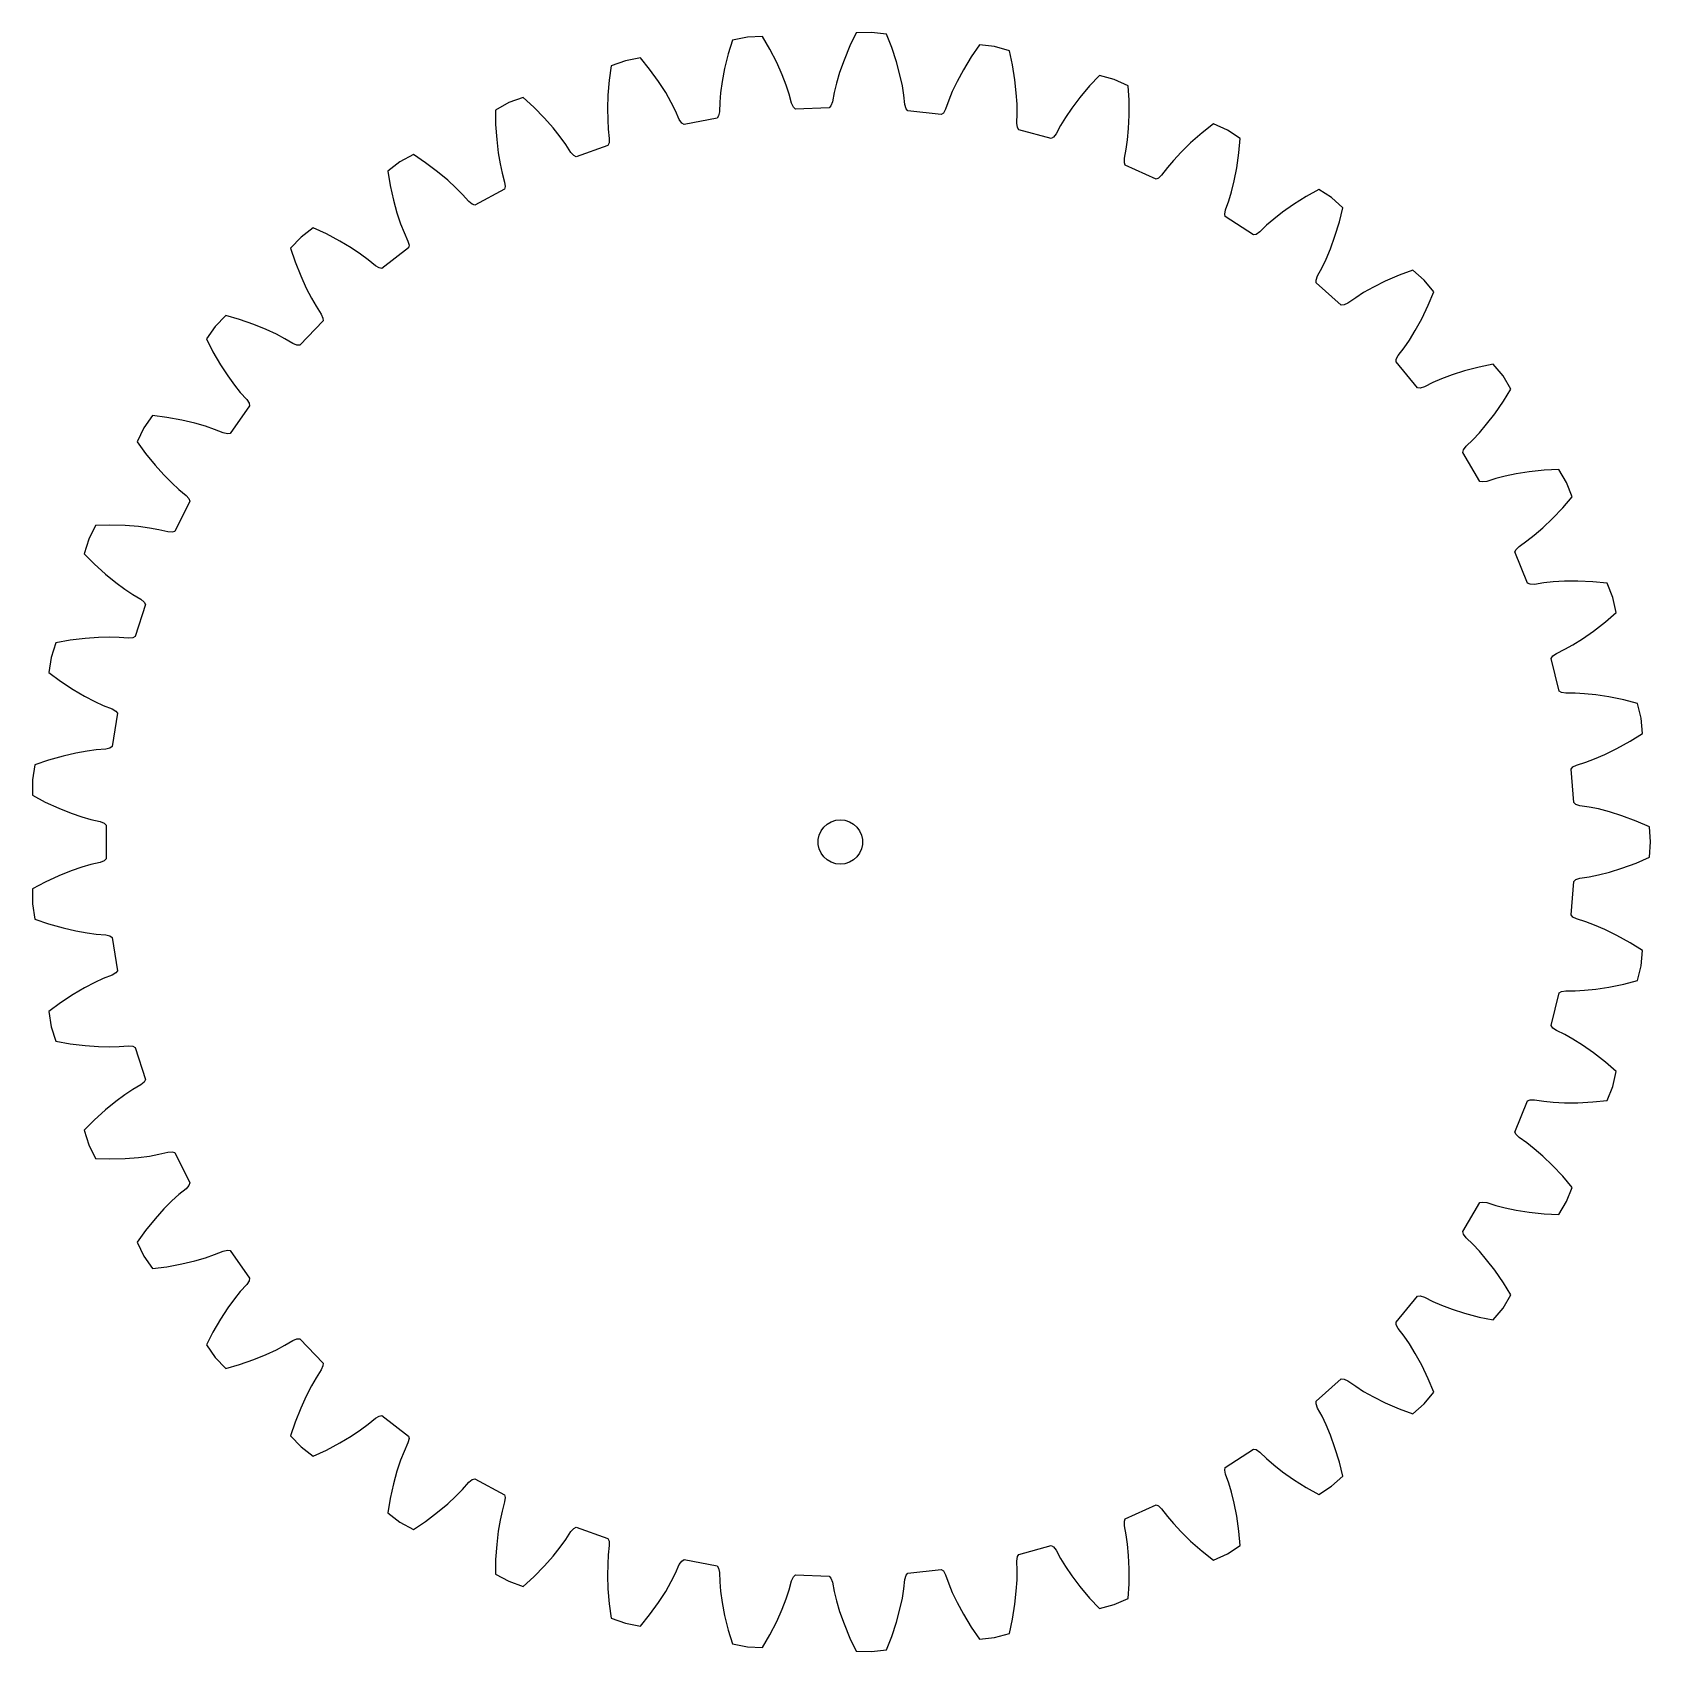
# Model space of a CAD drawing. Extents: x 0 to 109, y 0 to 109.
import ezdxf

# ---------------------------------------------------------------- set-up
doc = ezdxf.new("R2010")
doc.units = 0

msp = doc.modelspace()

# ---------------------------------------------------------------- linework, layer by layer
for p, q in [((56.69, 109.42), (55.65, 109.38)), ((57.71, 109.3), (56.69, 109.42)), ((47.3, 108.9), (47.02, 107.97)), ((48.31, 109.1), (47.3, 108.9)), ((49.34, 109.14), (48.31, 109.1)), ((49.83, 108.29), (49.34, 109.14)), ((55.23, 108.5), (54.84, 107.55)), ((55.65, 109.38), (55.23, 108.5)), ((58.06, 108.39), (57.71, 109.3)), ((58.38, 107.42), (58.06, 108.39)), ((63.99, 108.58), (63.44, 107.77)), ((65.01, 108.46), (63.99, 108.58)), ((66.01, 108.18), (65.01, 108.46)), ((40.08, 107.5), (39.11, 107.15)), ((41.09, 107.7), (40.08, 107.5)), ((41.7, 106.94), (41.09, 107.7)), ((47.02, 107.97), (46.77, 106.97)), ((50.29, 107.38), (49.83, 108.29)), ((50.65, 106.56), (50.29, 107.38)), ((54.84, 107.55), (54.54, 106.71)), ((58.62, 106.55), (58.38, 107.42)), ((63.44, 107.77), (62.91, 106.89)), ((66.22, 107.23), (66.01, 108.18)), ((38.98, 106.19), (38.89, 105.17)), ((39.11, 107.15), (38.98, 106.19)), ((42.3, 106.1), (41.7, 106.94)), ((46.77, 106.97), (46.6, 106.09)), ((50.93, 105.85), (50.65, 106.56)), ((54.54, 106.71), (54.32, 105.98)), ((58.78, 105.81), (58.62, 106.55)), ((62.91, 106.89), (62.48, 106.11)), ((66.38, 106.22), (66.22, 107.23)), ((66.48, 105.33), (66.38, 106.22)), ((72.1, 106.51), (71.43, 105.8)), ((73.09, 106.24), (72.1, 106.51)), ((74.04, 105.81), (73.09, 106.24)), ((38.89, 105.17), (38.85, 104.27)), ((42.79, 105.35), (42.3, 106.1)), ((43.17, 104.69), (42.79, 105.35)), ((46.5, 105.34), (46.44, 104.7)), ((46.6, 106.09), (46.5, 105.34)), ((51.13, 105.24), (50.93, 105.85)), ((51.3, 104.63), (51.13, 105.24)), ((54.17, 105.36), (54.05, 104.73)), ((54.32, 105.98), (54.17, 105.36)), ((58.88, 105.18), (58.78, 105.81)), ((58.95, 104.55), (58.88, 105.18)), ((62.15, 105.42), (61.91, 104.83)), ((62.48, 106.11), (62.15, 105.42)), ((66.53, 104.57), (66.48, 105.33)), ((71.43, 105.8), (70.77, 105.01)), ((74.1, 104.84), (74.04, 105.81)), ((32.19, 104.67), (31.29, 104.17)), ((31.29, 104.17), (31.3, 103.2)), ((33.16, 105.02), (32.19, 104.67)), ((33.88, 104.36), (33.16, 105.02)), ((34.6, 103.63), (33.88, 104.36)), ((38.85, 104.27), (38.87, 103.51)), ((43.45, 104.12), (43.17, 104.69)), ((43.71, 103.54), (43.45, 104.12)), ((46.42, 104.06), (46.36, 103.78)), ((46.44, 104.7), (46.42, 104.06)), ((51.42, 104.36), (51.3, 104.63)), ((51.55, 104.24), (51.42, 104.36)), ((53.83, 104.32), (51.55, 104.24)), ((53.95, 104.46), (53.83, 104.32)), ((54.05, 104.73), (53.95, 104.46)), ((59.03, 104.26), (58.95, 104.55)), ((59.15, 104.12), (59.03, 104.26)), ((61.41, 103.86), (59.15, 104.12)), ((61.55, 103.97), (61.41, 103.86)), ((61.69, 104.23), (61.55, 103.97)), ((61.91, 104.83), (61.69, 104.23)), ((66.54, 103.93), (66.53, 104.57)), ((70.23, 104.3), (69.8, 103.67)), ((70.77, 105.01), (70.23, 104.3)), ((74.11, 103.82), (74.1, 104.84)), ((31.3, 103.2), (31.37, 102.18)), ((35.19, 102.96), (34.6, 103.63)), ((35.67, 102.36), (35.19, 102.96)), ((38.87, 103.51), (38.91, 102.87)), ((38.91, 102.87), (38.98, 102.24)), ((43.88, 103.29), (43.71, 103.54)), ((44.03, 103.19), (43.88, 103.29)), ((46.26, 103.62), (44.03, 103.19)), ((46.36, 103.78), (46.26, 103.62)), ((66.51, 103.29), (66.54, 103.93)), ((66.55, 103), (66.51, 103.29)), ((66.64, 102.84), (66.55, 103)), ((69.47, 103.12), (69.17, 102.56)), ((69.8, 103.67), (69.47, 103.12)), ((74, 102.16), (74.07, 102.92)), ((74.07, 102.92), (74.11, 103.82)), ((79.8, 103.23), (79.03, 102.63)), ((80.74, 102.81), (79.8, 103.23)), ((31.37, 102.18), (31.47, 101.29)), ((36.04, 101.84), (35.67, 102.36)), ((36.39, 101.31), (36.04, 101.84)), ((38.89, 101.78), (36.75, 101.01)), ((38.97, 101.95), (38.89, 101.78)), ((38.98, 102.24), (38.97, 101.95)), ((68.83, 102.24), (66.64, 102.84)), ((68.99, 102.33), (68.83, 102.24)), ((69.17, 102.56), (68.99, 102.33)), ((73.91, 101.53), (74, 102.16)), ((78.26, 101.95), (77.62, 101.33)), ((79.03, 102.63), (78.26, 101.95)), ((81.61, 102.25), (80.74, 102.81)), ((81.52, 101.27), (81.61, 102.25)), ((25.74, 101.16), (24.83, 100.66)), ((26.55, 100.61), (25.74, 101.16)), ((31.47, 101.29), (31.6, 100.54)), ((36.58, 101.09), (36.39, 101.31)), ((36.75, 101.01), (36.58, 101.09)), ((73.78, 100.61), (73.79, 100.91)), ((73.79, 100.91), (73.91, 101.53)), ((77.1, 100.77), (76.69, 100.29)), ((77.62, 101.33), (77.1, 100.77)), ((81.37, 100.26), (81.52, 101.27)), ((24.83, 100.66), (24.01, 100.04)), ((24.01, 100.04), (24.17, 99.08)), ((27.37, 100), (26.55, 100.61)), ((28.06, 99.43), (27.37, 100)), ((31.6, 100.54), (31.74, 99.91)), ((31.74, 99.91), (31.91, 99.3)), ((73.84, 100.44), (73.78, 100.61)), ((75.92, 99.51), (73.84, 100.44)), ((76.09, 99.57), (75.92, 99.51)), ((76.3, 99.78), (76.09, 99.57)), ((76.69, 100.29), (76.3, 99.78)), ((81.2, 99.38), (81.37, 100.26)), ((24.17, 99.08), (24.39, 98.08)), ((28.62, 98.91), (28.06, 99.43)), ((29.06, 98.46), (28.62, 98.91)), ((31.89, 98.83), (29.89, 97.74)), ((31.94, 99.01), (31.89, 98.83)), ((31.91, 99.3), (31.94, 99.01)), ((80.83, 98.03), (81.02, 98.64)), ((81.02, 98.64), (81.2, 99.38)), ((86.91, 98.81), (86.06, 98.33)), ((87.78, 98.25), (86.91, 98.81)), ((24.39, 98.08), (24.63, 97.22)), ((29.49, 97.98), (29.06, 98.46)), ((29.72, 97.8), (29.49, 97.98)), ((29.89, 97.74), (29.72, 97.8)), ((80.56, 97.14), (80.61, 97.43)), ((80.61, 97.43), (80.83, 98.03)), ((85.2, 97.79), (84.47, 97.27)), ((86.06, 98.33), (85.2, 97.79)), ((88.55, 97.56), (87.78, 98.25)), ((88.31, 96.62), (88.55, 97.56)), ((24.63, 97.22), (24.88, 96.49)), ((24.88, 96.49), (25.11, 95.9)), ((80.6, 96.97), (80.56, 97.14)), ((82.51, 95.73), (80.6, 96.97)), ((83.39, 96.38), (82.93, 95.93)), ((83.87, 96.8), (83.39, 96.38)), ((84.47, 97.27), (83.87, 96.8)), ((88.01, 95.64), (88.31, 96.62)), ((18.16, 95.58), (17.45, 94.84)), ((18.98, 96.21), (18.16, 95.58)), ((19.87, 95.8), (18.98, 96.21)), ((20.77, 95.32), (19.87, 95.8)), ((21.54, 94.86), (20.77, 95.32)), ((25.11, 95.9), (25.37, 95.32)), ((25.37, 95.32), (25.45, 95.03)), ((82.69, 95.77), (82.51, 95.73)), ((82.93, 95.93), (82.69, 95.77)), ((87.71, 94.8), (88.01, 95.64)), ((17.45, 94.84), (17.76, 93.91)), ((22.18, 94.43), (21.54, 94.86)), ((22.69, 94.05), (22.18, 94.43)), ((25.42, 94.85), (23.61, 93.47)), ((25.45, 95.03), (25.42, 94.85)), ((87.41, 94.09), (87.71, 94.8)), ((17.76, 93.91), (18.13, 92.96)), ((23.18, 93.64), (22.69, 94.05)), ((23.43, 93.5), (23.18, 93.64)), ((23.61, 93.47), (23.43, 93.5)), ((86.83, 92.96), (87.14, 93.52)), ((87.14, 93.52), (87.41, 94.09)), ((92.35, 93.02), (91.41, 92.61)), ((93.27, 93.36), (92.35, 93.02)), ((94.04, 92.67), (93.27, 93.36)), ((18.13, 92.96), (18.5, 92.14)), ((18.5, 92.14), (18.85, 91.46)), ((86.73, 92.68), (86.83, 92.96)), ((86.74, 92.5), (86.73, 92.68)), ((88.44, 90.99), (86.74, 92.5)), ((90.61, 92.21), (89.95, 91.83)), ((91.41, 92.61), (90.61, 92.21)), ((94.69, 91.88), (94.04, 92.67)), ((18.85, 91.46), (19.17, 90.91)), ((19.17, 90.91), (19.51, 90.38)), ((88.63, 91), (88.44, 90.99)), ((88.89, 91.13), (88.63, 91)), ((89.41, 91.49), (88.89, 91.13)), ((89.95, 91.83), (89.41, 91.49)), ((93.87, 90.06), (94.31, 90.98)), ((94.31, 90.98), (94.69, 91.88)), ((13.07, 90.29), (12.35, 89.54)), ((14, 90.01), (13.07, 90.29)), ((14.97, 89.68), (14, 90.01)), ((19.64, 89.93), (18.06, 88.29)), ((19.51, 90.38), (19.63, 90.11)), ((19.63, 90.11), (19.64, 89.93)), ((93.44, 89.27), (93.87, 90.06)), ((12.35, 89.54), (11.76, 88.7)), ((11.76, 88.7), (12.2, 87.83)), ((15.8, 89.34), (14.97, 89.68)), ((16.49, 89.02), (15.8, 89.34)), ((17.05, 88.72), (16.49, 89.02)), ((17.6, 88.39), (17.05, 88.72)), ((93.04, 88.62), (93.44, 89.27)), ((12.2, 87.83), (12.72, 86.95)), ((17.87, 88.28), (17.6, 88.39)), ((18.06, 88.29), (17.87, 88.28)), ((92.15, 87.33), (92.29, 87.59)), ((92.29, 87.59), (92.68, 88.1)), ((92.68, 88.1), (93.04, 88.62)), ((12.72, 86.95), (13.2, 86.2)), ((92.14, 87.15), (92.15, 87.33)), ((93.58, 85.39), (92.14, 87.15)), ((96.77, 86.54), (95.92, 86.27)), ((97.76, 86.8), (96.77, 86.54)), ((98.71, 87), (97.76, 86.8)), ((99.37, 86.21), (98.71, 87)), ((13.2, 86.2), (13.65, 85.58)), ((13.65, 85.58), (14.05, 85.08)), ((93.77, 85.38), (93.58, 85.39)), ((94.05, 85.46), (93.77, 85.38)), ((94.62, 85.75), (94.05, 85.46)), ((95.2, 86), (94.62, 85.75)), ((95.92, 86.27), (95.2, 86)), ((99.9, 85.32), (99.37, 86.21)), ((14.05, 85.08), (14.48, 84.61)), ((14.48, 84.61), (14.64, 84.36)), ((14.64, 84.36), (14.67, 84.18)), ((98.81, 83.65), (99.39, 84.49)), ((99.39, 84.49), (99.9, 85.32)), ((8.12, 83.53), (7.53, 82.69)), ((9.09, 83.4), (8.12, 83.53)), ((10.1, 83.22), (9.09, 83.4)), ((10.97, 83.01), (10.1, 83.22)), ((14.67, 84.18), (13.36, 82.32)), ((98.26, 82.94), (98.81, 83.65)), ((7.53, 82.69), (7.07, 81.76)), ((11.7, 82.8), (10.97, 83.01)), ((12.3, 82.59), (11.7, 82.8)), ((12.89, 82.35), (12.3, 82.59)), ((13.18, 82.29), (12.89, 82.35)), ((13.36, 82.32), (13.18, 82.29)), ((97.33, 81.89), (97.77, 82.35)), ((97.77, 82.35), (98.26, 82.94)), ((7.07, 81.76), (7.64, 80.97)), ((7.64, 80.97), (8.29, 80.18)), ((96.65, 81.04), (96.69, 81.21)), ((97.81, 79.08), (96.65, 81.04)), ((96.69, 81.21), (96.87, 81.45)), ((96.87, 81.45), (97.33, 81.89)), ((8.29, 80.18), (8.88, 79.51)), ((103.13, 79.89), (102.15, 79.84)), ((103.65, 79), (103.13, 79.89)), ((8.88, 79.51), (9.42, 78.97)), ((9.42, 78.97), (9.89, 78.54)), ((97.99, 79.04), (97.81, 79.08)), ((98.28, 79.08), (97.99, 79.04)), ((98.89, 79.27), (98.28, 79.08)), ((99.5, 79.43), (98.89, 79.27)), ((100.25, 79.59), (99.5, 79.43)), ((101.13, 79.73), (100.25, 79.59)), ((102.15, 79.84), (101.13, 79.73)), ((104.04, 78.04), (103.65, 79)), ((10.64, 77.74), (9.63, 75.7)), ((9.89, 78.54), (10.39, 78.13)), ((10.39, 78.13), (10.58, 77.91)), ((10.58, 77.91), (10.64, 77.74)), ((103.41, 77.3), (104.04, 78.04)), ((102.7, 76.56), (103.41, 77.3)), ((4.27, 76.1), (3.81, 75.18)), ((5.24, 76.12), (4.27, 76.1)), ((6.27, 76.09), (5.24, 76.12)), ((7.16, 76.02), (6.27, 76.09)), ((7.92, 75.92), (7.16, 76.02)), ((8.54, 75.81), (7.92, 75.92)), ((9.16, 75.66), (8.54, 75.81)), ((9.45, 75.64), (9.16, 75.66)), ((9.63, 75.7), (9.45, 75.64)), ((101.48, 75.44), (102.06, 75.94)), ((102.06, 75.94), (102.7, 76.56)), ((3.81, 75.18), (3.5, 74.19)), ((100.17, 74.31), (100.25, 74.48)), ((100.25, 74.48), (100.46, 74.68)), ((100.46, 74.68), (100.98, 75.05)), ((100.98, 75.05), (101.48, 75.44)), ((3.5, 74.19), (4.18, 73.5)), ((4.18, 73.5), (4.94, 72.81)), ((101.02, 72.2), (100.17, 74.31)), ((4.94, 72.81), (5.63, 72.24)), ((5.63, 72.24), (6.25, 71.79)), ((102.12, 72.22), (101.49, 72.12)), ((102.75, 72.29), (102.12, 72.22)), ((103.51, 72.33), (102.75, 72.29)), ((104.41, 72.33), (103.51, 72.33)), ((105.43, 72.28), (104.41, 72.33)), ((106.4, 72.19), (105.43, 72.28)), ((6.25, 71.79), (6.78, 71.44)), ((6.78, 71.44), (7.33, 71.11)), ((101.19, 72.13), (101.02, 72.2)), ((101.49, 72.12), (101.19, 72.13)), ((106.79, 71.23), (106.4, 72.19)), ((107.02, 70.22), (106.79, 71.23)), ((7.64, 70.76), (6.95, 68.59)), ((7.33, 71.11), (7.55, 70.92)), ((7.55, 70.92), (7.64, 70.76)), ((106.28, 69.58), (107.02, 70.22)), ((104.74, 68.44), (105.48, 68.96)), ((105.48, 68.96), (106.28, 69.58)), ((1.59, 68.17), (1.28, 67.18)), ((2.55, 68.34), (1.59, 68.17)), ((3.57, 68.47), (2.55, 68.34)), ((4.46, 68.53), (3.57, 68.47)), ((5.22, 68.55), (4.46, 68.53)), ((5.86, 68.53), (5.22, 68.55)), ((6.5, 68.48), (5.86, 68.53)), ((6.79, 68.51), (6.5, 68.48)), ((6.95, 68.59), (6.79, 68.51)), ((103.54, 67.73), (104.09, 68.04)), ((104.09, 68.04), (104.74, 68.44)), ((1.28, 67.18), (1.12, 66.16)), ((102.63, 67.12), (102.73, 67.28)), ((103.15, 64.9), (102.63, 67.12)), ((102.73, 67.28), (102.97, 67.45)), ((102.97, 67.45), (103.54, 67.73)), ((1.12, 66.16), (1.91, 65.58)), ((1.91, 65.58), (2.76, 65.02)), ((2.76, 65.02), (3.53, 64.56)), ((3.53, 64.56), (4.21, 64.21)), ((103.31, 64.81), (103.15, 64.9)), ((103.6, 64.76), (103.31, 64.81)), ((104.23, 64.76), (103.6, 64.76)), ((104.87, 64.73), (104.23, 64.76)), ((105.63, 64.66), (104.87, 64.73)), ((106.51, 64.52), (105.63, 64.66)), ((4.21, 64.21), (4.79, 63.94)), ((4.79, 63.94), (5.38, 63.71)), ((5.38, 63.71), (5.63, 63.55)), ((5.63, 63.55), (5.74, 63.41)), ((107.52, 64.32), (106.51, 64.52)), ((108.46, 64.07), (107.52, 64.32)), ((108.7, 63.07), (108.46, 64.07)), ((5.74, 63.41), (5.39, 61.16)), ((108.78, 62.04), (108.7, 63.07)), ((107.05, 61.02), (107.95, 61.52)), ((107.95, 61.52), (108.78, 62.04)), ((1.08, 60.24), (0.16, 59.92)), ((2.07, 60.52), (1.08, 60.24)), ((2.94, 60.72), (2.07, 60.52)), ((3.69, 60.85), (2.94, 60.72)), ((4.32, 60.93), (3.69, 60.85)), ((4.96, 60.98), (4.32, 60.93)), ((5.24, 61.05), (4.96, 60.98)), ((5.39, 61.16), (5.24, 61.05)), ((104.95, 60.1), (105.55, 60.32)), ((105.55, 60.32), (106.25, 60.63)), ((106.25, 60.63), (107.05, 61.02)), ((0.16, 59.92), (0, 58.9)), ((103.96, 59.64), (104.08, 59.78)), ((104.14, 57.37), (103.96, 59.64)), ((104.08, 59.78), (104.34, 59.91)), ((104.34, 59.91), (104.95, 60.1)), ((0, 58.9), (0, 57.87)), ((0, 57.87), (0.86, 57.41)), ((0.86, 57.41), (1.79, 56.99)), ((1.79, 56.99), (2.62, 56.65)), ((104.28, 57.25), (104.14, 57.37)), ((104.56, 57.16), (104.28, 57.25)), ((105.19, 57.07), (104.56, 57.16)), ((105.81, 56.94), (105.19, 57.07)), ((106.55, 56.75), (105.81, 56.94)), ((2.62, 56.65), (3.35, 56.41)), ((3.35, 56.41), (3.96, 56.23)), ((3.96, 56.23), (4.58, 56.09)), ((4.58, 56.09), (4.85, 55.98)), ((4.85, 55.98), (4.98, 55.85)), ((4.98, 55.85), (4.98, 53.57)), ((53.47, 55.71), (53.71, 55.92)), ((53.71, 55.92), (53.98, 56.08)), ((53.98, 56.08), (54.28, 56.18)), ((54.28, 56.18), (54.59, 56.21)), ((54.59, 56.21), (54.9, 56.18)), ((54.9, 56.18), (55.2, 56.08)), ((55.2, 56.08), (55.47, 55.92)), ((55.47, 55.92), (55.7, 55.71)), ((107.4, 56.48), (106.55, 56.75)), ((108.36, 56.12), (107.4, 56.48)), ((109.26, 55.74), (108.36, 56.12)), ((53.1, 54.87), (53.16, 55.17)), ((53.1, 54.55), (53.1, 54.87)), ((53.16, 55.17), (53.29, 55.46)), ((53.29, 55.46), (53.47, 55.71)), ((55.7, 55.71), (55.89, 55.46)), ((55.89, 55.46), (56.02, 55.17)), ((56.02, 55.17), (56.08, 54.87)), ((56.08, 54.87), (56.08, 54.55)), ((109.34, 54.71), (109.26, 55.74)), ((109.26, 53.68), (109.34, 54.71)), ((53.16, 54.25), (53.1, 54.55)), ((53.29, 53.96), (53.16, 54.25)), ((53.47, 53.71), (53.29, 53.96)), ((53.71, 53.5), (53.47, 53.71)), ((55.7, 53.71), (55.47, 53.5)), ((55.89, 53.96), (55.7, 53.71)), ((56.02, 54.25), (55.89, 53.96)), ((56.08, 54.55), (56.02, 54.25)), ((108.36, 53.29), (109.26, 53.68)), ((2.62, 52.76), (1.79, 52.43)), ((3.35, 53.01), (2.62, 52.76)), ((3.96, 53.19), (3.35, 53.01)), ((4.58, 53.33), (3.96, 53.19)), ((4.85, 53.44), (4.58, 53.33)), ((4.98, 53.57), (4.85, 53.44)), ((53.98, 53.34), (53.71, 53.5)), ((54.28, 53.24), (53.98, 53.34)), ((54.59, 53.21), (54.28, 53.24)), ((54.9, 53.24), (54.59, 53.21)), ((55.2, 53.34), (54.9, 53.24)), ((55.47, 53.5), (55.2, 53.34)), ((105.81, 52.48), (106.55, 52.67)), ((106.55, 52.67), (107.4, 52.94)), ((107.4, 52.94), (108.36, 53.29)), ((0.86, 52), (0, 51.55)), ((0, 51.55), (0, 50.52)), ((1.79, 52.43), (0.86, 52)), ((103.96, 49.78), (104.14, 52.05)), ((104.14, 52.05), (104.28, 52.17)), ((104.28, 52.17), (104.56, 52.26)), ((104.56, 52.26), (105.19, 52.35)), ((105.19, 52.35), (105.81, 52.48)), ((0, 50.52), (0.16, 49.5)), ((0.16, 49.5), (1.08, 49.18)), ((104.08, 49.64), (103.96, 49.78)), ((104.34, 49.51), (104.08, 49.64)), ((104.95, 49.32), (104.34, 49.51)), ((105.55, 49.09), (104.95, 49.32)), ((1.08, 49.18), (2.07, 48.9)), ((2.07, 48.9), (2.94, 48.7)), ((2.94, 48.7), (3.69, 48.56)), ((3.69, 48.56), (4.32, 48.49)), ((4.32, 48.49), (4.96, 48.44)), ((4.96, 48.44), (5.24, 48.37)), ((5.24, 48.37), (5.39, 48.26)), ((5.39, 48.26), (5.74, 46.01)), ((106.25, 48.79), (105.55, 49.09)), ((107.05, 48.4), (106.25, 48.79)), ((107.95, 47.9), (107.05, 48.4)), ((108.78, 47.38), (107.95, 47.9)), ((108.7, 46.35), (108.78, 47.38)), ((5.74, 46.01), (5.63, 45.86)), ((108.46, 45.35), (108.7, 46.35)), ((4.21, 45.21), (3.53, 44.85)), ((4.79, 45.48), (4.21, 45.21)), ((5.38, 45.71), (4.79, 45.48)), ((5.63, 45.86), (5.38, 45.71)), ((105.63, 44.76), (106.51, 44.9)), ((106.51, 44.9), (107.52, 45.1)), ((107.52, 45.1), (108.46, 45.35)), ((1.91, 43.83), (1.12, 43.25)), ((2.76, 44.4), (1.91, 43.83)), ((3.53, 44.85), (2.76, 44.4)), ((102.63, 42.3), (103.15, 44.51)), ((103.15, 44.51), (103.31, 44.61)), ((103.31, 44.61), (103.6, 44.66)), ((103.6, 44.66), (104.23, 44.66)), ((104.23, 44.66), (104.87, 44.69)), ((104.87, 44.69), (105.63, 44.76)), ((1.12, 43.25), (1.28, 42.23)), ((1.28, 42.23), (1.59, 41.25)), ((102.73, 42.14), (102.63, 42.3)), ((102.97, 41.97), (102.73, 42.14)), ((103.54, 41.69), (102.97, 41.97)), ((104.09, 41.38), (103.54, 41.69)), ((1.59, 41.25), (2.55, 41.08)), ((2.55, 41.08), (3.57, 40.95)), ((3.57, 40.95), (4.46, 40.88)), ((4.46, 40.88), (5.22, 40.87)), ((5.22, 40.87), (5.86, 40.89)), ((5.86, 40.89), (6.5, 40.94)), ((6.5, 40.94), (6.79, 40.91)), ((6.79, 40.91), (6.95, 40.83)), ((6.95, 40.83), (7.64, 38.66)), ((104.74, 40.97), (104.09, 41.38)), ((105.48, 40.46), (104.74, 40.97)), ((106.28, 39.83), (105.48, 40.46)), ((107.02, 39.2), (106.28, 39.83)), ((7.33, 38.31), (6.78, 37.98)), ((7.55, 38.49), (7.33, 38.31)), ((7.64, 38.66), (7.55, 38.49)), ((106.79, 38.19), (107.02, 39.2)), ((6.25, 37.63), (5.63, 37.18)), ((6.78, 37.98), (6.25, 37.63)), ((100.17, 35.11), (101.02, 37.22)), ((101.02, 37.22), (101.19, 37.29)), ((101.19, 37.29), (101.49, 37.29)), ((101.49, 37.29), (102.12, 37.2)), ((105.43, 37.14), (106.4, 37.23)), ((106.4, 37.23), (106.79, 38.19)), ((4.94, 36.61), (4.18, 35.92)), ((5.63, 37.18), (4.94, 36.61)), ((102.12, 37.2), (102.75, 37.13)), ((102.75, 37.13), (103.51, 37.09)), ((103.51, 37.09), (104.41, 37.09)), ((104.41, 37.09), (105.43, 37.14)), ((4.18, 35.92), (3.5, 35.23)), ((3.5, 35.23), (3.81, 34.24)), ((100.25, 34.94), (100.17, 35.11)), ((3.81, 34.24), (4.27, 33.32)), ((100.46, 34.74), (100.25, 34.94)), ((100.98, 34.37), (100.46, 34.74)), ((101.48, 33.98), (100.98, 34.37)), ((102.06, 33.48), (101.48, 33.98)), ((4.27, 33.32), (5.24, 33.3)), ((5.24, 33.3), (6.27, 33.32)), ((6.27, 33.32), (7.16, 33.39)), ((7.16, 33.39), (7.92, 33.49)), ((7.92, 33.49), (8.54, 33.61)), ((8.54, 33.61), (9.16, 33.76)), ((9.16, 33.76), (9.45, 33.78)), ((9.45, 33.78), (9.63, 33.72)), ((9.63, 33.72), (10.64, 31.68)), ((102.7, 32.86), (102.06, 33.48)), ((103.41, 32.12), (102.7, 32.86)), ((104.04, 31.37), (103.41, 32.12)), ((9.89, 30.88), (9.42, 30.45)), ((10.39, 31.28), (9.89, 30.88)), ((10.58, 31.5), (10.39, 31.28)), ((10.64, 31.68), (10.58, 31.5)), ((103.65, 30.42), (104.04, 31.37)), ((8.88, 29.91), (8.29, 29.24)), ((9.42, 30.45), (8.88, 29.91)), ((96.65, 28.38), (97.81, 30.34)), ((97.81, 30.34), (97.99, 30.38)), ((97.99, 30.38), (98.28, 30.34)), ((98.28, 30.34), (98.89, 30.15)), ((98.89, 30.15), (99.5, 29.98)), ((99.5, 29.98), (100.25, 29.83)), ((100.25, 29.83), (101.13, 29.69)), ((101.13, 29.69), (102.15, 29.58)), ((102.15, 29.58), (103.13, 29.53)), ((103.13, 29.53), (103.65, 30.42)), ((8.29, 29.24), (7.64, 28.45)), ((7.64, 28.45), (7.07, 27.66)), ((7.07, 27.66), (7.53, 26.73)), ((96.69, 28.2), (96.65, 28.38)), ((96.87, 27.97), (96.69, 28.2)), ((97.33, 27.53), (96.87, 27.97)), ((97.77, 27.07), (97.33, 27.53)), ((7.53, 26.73), (8.12, 25.89)), ((10.1, 26.2), (10.97, 26.4)), ((10.97, 26.4), (11.7, 26.62)), ((11.7, 26.62), (12.3, 26.83)), ((12.3, 26.83), (12.89, 27.07)), ((12.89, 27.07), (13.18, 27.13)), ((13.18, 27.13), (13.36, 27.1)), ((13.36, 27.1), (14.67, 25.24)), ((98.26, 26.48), (97.77, 27.07)), ((98.81, 25.77), (98.26, 26.48)), ((8.12, 25.89), (9.09, 26.01)), ((9.09, 26.01), (10.1, 26.2)), ((14.67, 25.24), (14.64, 25.06)), ((99.39, 24.93), (98.81, 25.77)), ((14.05, 24.34), (13.65, 23.84)), ((14.48, 24.81), (14.05, 24.34)), ((14.64, 25.06), (14.48, 24.81)), ((99.37, 23.21), (99.9, 24.1)), ((99.9, 24.1), (99.39, 24.93)), ((13.2, 23.22), (12.72, 22.47)), ((13.65, 23.84), (13.2, 23.22)), ((92.14, 22.27), (93.58, 24.03)), ((93.58, 24.03), (93.77, 24.04)), ((93.77, 24.04), (94.05, 23.96)), ((94.05, 23.96), (94.62, 23.67)), ((94.62, 23.67), (95.2, 23.42)), ((95.2, 23.42), (95.92, 23.15)), ((95.92, 23.15), (96.77, 22.88)), ((98.71, 22.41), (99.37, 23.21)), ((12.72, 22.47), (12.2, 21.59)), ((92.15, 22.09), (92.14, 22.27)), ((92.29, 21.83), (92.15, 22.09)), ((96.77, 22.88), (97.76, 22.61)), ((97.76, 22.61), (98.71, 22.41)), ((12.2, 21.59), (11.76, 20.72)), ((17.05, 20.7), (17.6, 21.03)), ((17.6, 21.03), (17.87, 21.13)), ((17.87, 21.13), (18.06, 21.13)), ((18.06, 21.13), (19.64, 19.49)), ((92.68, 21.32), (92.29, 21.83)), ((93.04, 20.8), (92.68, 21.32)), ((93.44, 20.15), (93.04, 20.8)), ((11.76, 20.72), (12.35, 19.88)), ((12.35, 19.88), (13.07, 19.13)), ((14, 19.4), (14.97, 19.74)), ((14.97, 19.74), (15.8, 20.08)), ((15.8, 20.08), (16.49, 20.4)), ((16.49, 20.4), (17.05, 20.7)), ((93.87, 19.36), (93.44, 20.15)), ((13.07, 19.13), (14, 19.4)), ((19.51, 19.04), (19.17, 18.5)), ((19.63, 19.31), (19.51, 19.04)), ((19.64, 19.49), (19.63, 19.31)), ((94.31, 18.44), (93.87, 19.36)), ((18.85, 17.95), (18.5, 17.27)), ((19.17, 18.5), (18.85, 17.95)), ((86.74, 16.92), (88.44, 18.43)), ((88.44, 18.43), (88.63, 18.42)), ((88.63, 18.42), (88.89, 18.29)), ((88.89, 18.29), (89.41, 17.93)), ((89.41, 17.93), (89.95, 17.58)), ((89.95, 17.58), (90.61, 17.21)), ((94.04, 16.74), (94.69, 17.54)), ((94.69, 17.54), (94.31, 18.44)), ((18.13, 16.46), (17.76, 15.51)), ((18.5, 17.27), (18.13, 16.46)), ((86.73, 16.74), (86.74, 16.92)), ((86.83, 16.46), (86.73, 16.74)), ((87.14, 15.9), (86.83, 16.46)), ((90.61, 17.21), (91.41, 16.81)), ((91.41, 16.81), (92.35, 16.4)), ((93.27, 16.06), (94.04, 16.74)), ((17.76, 15.51), (17.45, 14.58)), ((22.18, 14.99), (22.69, 15.37)), ((22.69, 15.37), (23.18, 15.77)), ((23.18, 15.77), (23.43, 15.92)), ((23.43, 15.92), (23.61, 15.95)), ((23.61, 15.95), (25.42, 14.57)), ((87.41, 15.33), (87.14, 15.9)), ((87.71, 14.62), (87.41, 15.33)), ((92.35, 16.4), (93.27, 16.06)), ((17.45, 14.58), (18.16, 13.84)), ((20.77, 14.1), (21.54, 14.56)), ((21.54, 14.56), (22.18, 14.99)), ((25.45, 14.39), (25.37, 14.1)), ((25.42, 14.57), (25.45, 14.39)), ((88.01, 13.78), (87.71, 14.62)), ((18.16, 13.84), (18.98, 13.21)), ((18.98, 13.21), (19.87, 13.62)), ((19.87, 13.62), (20.77, 14.1)), ((25.11, 13.52), (24.88, 12.93)), ((25.37, 14.1), (25.11, 13.52)), ((80.6, 12.45), (82.51, 13.69)), ((82.51, 13.69), (82.69, 13.65)), ((82.69, 13.65), (82.93, 13.48)), ((82.93, 13.48), (83.39, 13.04)), ((88.31, 12.8), (88.01, 13.78)), ((24.63, 12.2), (24.39, 11.34)), ((24.88, 12.93), (24.63, 12.2)), ((80.56, 12.27), (80.6, 12.45)), ((80.61, 11.98), (80.56, 12.27)), ((83.39, 13.04), (83.87, 12.62)), ((83.87, 12.62), (84.47, 12.15)), ((84.47, 12.15), (85.2, 11.63)), ((88.55, 11.85), (88.31, 12.8)), ((24.39, 11.34), (24.17, 10.34)), ((28.62, 10.5), (29.06, 10.96)), ((29.06, 10.96), (29.49, 11.44)), ((29.49, 11.44), (29.72, 11.62)), ((29.72, 11.62), (29.89, 11.67)), ((29.89, 11.67), (31.89, 10.59)), ((80.83, 11.39), (80.61, 11.98)), ((81.02, 10.78), (80.83, 11.39)), ((85.2, 11.63), (86.06, 11.09)), ((86.06, 11.09), (86.91, 10.61)), ((86.91, 10.61), (87.78, 11.17)), ((87.78, 11.17), (88.55, 11.85)), ((24.17, 10.34), (24.01, 9.38)), ((27.37, 9.42), (28.06, 9.99)), ((28.06, 9.99), (28.62, 10.5)), ((31.91, 10.12), (31.74, 9.5)), ((31.89, 10.59), (31.94, 10.41)), ((31.94, 10.41), (31.91, 10.12)), ((73.84, 8.98), (75.92, 9.91)), ((75.92, 9.91), (76.09, 9.84)), ((81.2, 10.03), (81.02, 10.78)), ((81.37, 9.16), (81.2, 10.03)), ((24.01, 9.38), (24.83, 8.75)), ((24.83, 8.75), (25.74, 8.26)), ((25.74, 8.26), (26.55, 8.8)), ((26.55, 8.8), (27.37, 9.42)), ((31.6, 8.88), (31.47, 8.13)), ((31.74, 9.5), (31.6, 8.88)), ((73.78, 8.81), (73.84, 8.98)), ((73.79, 8.51), (73.78, 8.81)), ((76.09, 9.84), (76.3, 9.64)), ((76.3, 9.64), (76.69, 9.13)), ((76.69, 9.13), (77.1, 8.65)), ((81.52, 8.14), (81.37, 9.16)), ((31.47, 8.13), (31.37, 7.24)), ((36.04, 7.57), (36.39, 8.11)), ((36.39, 8.11), (36.58, 8.33)), ((36.58, 8.33), (36.75, 8.41)), ((36.75, 8.41), (38.89, 7.64)), ((73.91, 7.89), (73.79, 8.51)), ((74, 7.26), (73.91, 7.89)), ((77.1, 8.65), (77.62, 8.09)), ((77.62, 8.09), (78.26, 7.47)), ((81.61, 7.17), (81.52, 8.14)), ((31.37, 7.24), (31.3, 6.22)), ((35.19, 6.46), (35.67, 7.06)), ((35.67, 7.06), (36.04, 7.57)), ((38.89, 7.64), (38.97, 7.47)), ((38.98, 7.18), (38.91, 6.55)), ((38.97, 7.47), (38.98, 7.18)), ((66.55, 6.42), (66.64, 6.57)), ((66.64, 6.57), (68.83, 7.18)), ((68.83, 7.18), (68.99, 7.09)), ((68.99, 7.09), (69.17, 6.85)), ((69.17, 6.85), (69.47, 6.29)), ((74.07, 6.5), (74, 7.26)), ((78.26, 7.47), (79.03, 6.79)), ((79.03, 6.79), (79.8, 6.19)), ((79.8, 6.19), (80.74, 6.61)), ((80.74, 6.61), (81.61, 7.17)), ((31.3, 6.22), (31.29, 5.24)), ((33.88, 5.06), (34.6, 5.79)), ((34.6, 5.79), (35.19, 6.46)), ((38.87, 5.91), (38.85, 5.15)), ((38.91, 6.55), (38.87, 5.91)), ((43.45, 5.3), (43.71, 5.88)), ((43.71, 5.88), (43.88, 6.12)), ((43.88, 6.12), (44.03, 6.23)), ((44.03, 6.23), (46.26, 5.79)), ((46.26, 5.79), (46.36, 5.64)), ((46.36, 5.64), (46.42, 5.35)), ((59.15, 5.3), (61.41, 5.56)), ((61.41, 5.56), (61.55, 5.45)), ((66.51, 6.12), (66.55, 6.42)), ((66.54, 5.49), (66.51, 6.12)), ((66.53, 4.85), (66.54, 5.49)), ((69.47, 6.29), (69.8, 5.75)), ((69.8, 5.75), (70.23, 5.12)), ((74.11, 5.6), (74.07, 6.5)), ((74.1, 4.58), (74.11, 5.6)), ((31.29, 5.24), (32.19, 4.75)), ((32.19, 4.75), (33.16, 4.4)), ((33.16, 4.4), (33.88, 5.06)), ((38.85, 5.15), (38.89, 4.25)), ((42.79, 4.07), (43.17, 4.73)), ((43.17, 4.73), (43.45, 5.3)), ((46.42, 5.35), (46.44, 4.72)), ((46.44, 4.72), (46.5, 4.08)), ((51.13, 4.18), (51.3, 4.79)), ((51.3, 4.79), (51.42, 5.06)), ((51.42, 5.06), (51.55, 5.18)), ((51.55, 5.18), (53.83, 5.1)), ((53.83, 5.1), (53.95, 4.96)), ((53.95, 4.96), (54.05, 4.69)), ((54.05, 4.69), (54.17, 4.06)), ((58.88, 4.24), (58.95, 4.87)), ((58.95, 4.87), (59.03, 5.16)), ((59.03, 5.16), (59.15, 5.3)), ((61.55, 5.45), (61.69, 5.19)), ((61.69, 5.19), (61.91, 4.59)), ((61.91, 4.59), (62.15, 4)), ((66.48, 4.09), (66.53, 4.85)), ((70.23, 5.12), (70.77, 4.41)), ((70.77, 4.41), (71.43, 3.62)), ((74.04, 3.6), (74.1, 4.58)), ((38.89, 4.25), (38.98, 3.23)), ((41.7, 2.48), (42.3, 3.31)), ((42.3, 3.31), (42.79, 4.07)), ((46.5, 4.08), (46.6, 3.32)), ((46.6, 3.32), (46.77, 2.45)), ((50.65, 2.86), (50.93, 3.57)), ((50.93, 3.57), (51.13, 4.18)), ((54.17, 4.06), (54.32, 3.44)), ((54.32, 3.44), (54.54, 2.71)), ((58.62, 2.86), (58.78, 3.61)), ((58.78, 3.61), (58.88, 4.24)), ((62.15, 4), (62.48, 3.31)), ((62.48, 3.31), (62.91, 2.52)), ((66.38, 3.2), (66.48, 4.09)), ((71.43, 3.62), (72.1, 2.91)), ((73.09, 3.18), (74.04, 3.6)), ((38.98, 3.23), (39.11, 2.27)), ((39.11, 2.27), (40.08, 1.92)), ((41.09, 1.72), (41.7, 2.48)), ((46.77, 2.45), (47.02, 1.45)), ((50.29, 2.04), (50.65, 2.86)), ((54.54, 2.71), (54.84, 1.87)), ((58.38, 2), (58.62, 2.86)), ((62.91, 2.52), (63.44, 1.65)), ((66.01, 1.23), (66.22, 2.19)), ((66.22, 2.19), (66.38, 3.2)), ((72.1, 2.91), (73.09, 3.18)), ((40.08, 1.92), (41.09, 1.72)), ((47.02, 1.45), (47.3, 0.52)), ((49.34, 0.28), (49.83, 1.13)), ((49.83, 1.13), (50.29, 2.04)), ((54.84, 1.87), (55.23, 0.92)), ((58.06, 1.03), (58.38, 2)), ((63.44, 1.65), (63.99, 0.84)), ((65.01, 0.96), (66.01, 1.23)), ((47.3, 0.52), (48.31, 0.32)), ((48.31, 0.32), (49.34, 0.28)), ((55.23, 0.92), (55.65, 0.04)), ((55.65, 0.04), (56.69, 0)), ((56.69, 0), (57.71, 0.12)), ((57.71, 0.12), (58.06, 1.03)), ((63.99, 0.84), (65.01, 0.96))]:
    msp.add_line(p, q)

doc.saveas('drawing.dxf')
